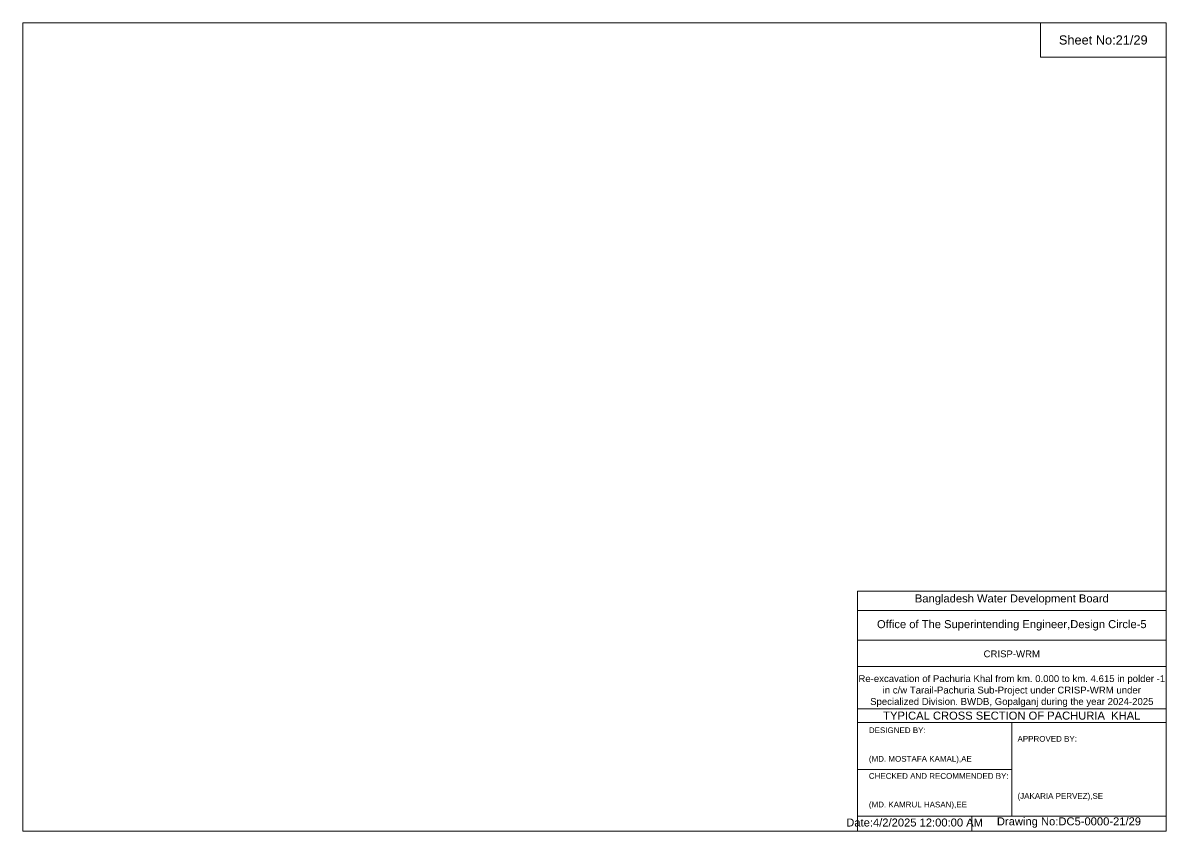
# Model space of a CAD drawing. Header units: inches. Extents: x 91000 to 388000, y -5656 to 0.
# Drawn here: x 300000 to 308000, y -5656 to 0 of the extents above; entities that cross this region are included whole.
import ezdxf

# ---------------------------------------------------------------- set-up
doc = ezdxf.new("R2010")
doc.units = ezdxf.units.IN
doc.header["$LTSCALE"] = 7
doc.header["$MEASUREMENT"] = 0
doc.layers.add('Long Section Labels', color=7, linetype='Continuous', lineweight=9)
doc.styles.get("Standard").update_dxf_attribs({"font": 'arial.ttf'})

msp = doc.modelspace()

# ---------------------------------------------------------------- linework, layer by layer
at = {"layer": 'Long Section Labels'}
for points in [[(300000, 0), (308000, 0), (308000, -5656), (300000, -5656)], [(307120, 0), (308000, 0), (308000, -240), (307120, -240)]]:
    msp.add_lwpolyline(points, close=True, dxfattribs=at)
for points in [[(305840, -5656), (305840, -3976), (308000, -3976)], [(305840, -4112), (308000, -4112)], [(305840, -4320), (308000, -4320)], [(305840, -4504), (308000, -4504)], [(305840, -4800), (308000, -4800)], [(305840, -4896), (308000, -4896)], [(306920, -4896), (306920, -5552)], [(305840, -5224), (306920, -5224)], [(305840, -5552), (308000, -5552)], [(306640, -5552), (306640, -5656)]]:
    msp.add_lwpolyline(points, dxfattribs=at)

# ---------------------------------------------------------------- texts
at = {"layer": 'Long Section Labels', "attachment_point": 5}
for s, insert, char_height in [('Sheet No:21/29', (307560, -120), 64), ('Bangladesh Water Development Board', (306920, -4036), 56), ('Office of The Superintending Engineer,Design Circle-5', (306920, -4216), 56)]:
    msp.add_mtext(s, dxfattribs=dict(at, insert=insert, char_height=char_height))
at = {"layer": 'Long Section Labels'}
for s, insert, char_height, width, attachment_point in [('CRISP-WRM', (306920, -4416), 48, 2240, 5), ('Re-excavation of Pachuria Khal from km. 0.000 to km. 4.615 in polder -1  in c/w Tarail-Pachuria Sub-Project under CRISP-WRM under Specialized Division. BWDB, Gopalganj during the year 2024-2025', (306920, -4676), 48, 2160, 5), ('TYPICAL CROSS SECTION OF PACHURIA  KHAL', (306920, -4848), 56, 2240, 5), ('DESIGNED BY:^J^J^J(MD. MOSTAFA KAMAL),AE', (305920, -5056), 40, 1120, 4), ('APPROVED BY:^J^J^J^J^J^J(JAKARIA PERVEZ),SE', (306960, -5216), 40, 1120, 4), ('CHECKED AND RECOMMENDED BY:^J^J^J(MD. KAMRUL HASAN),EE', (305920, -5376), 40, 1120, 4), ('Date:4/2/2025 12:00:00 AM', (306240, -5596), 56, 1120, 5), ('Drawing No:DC5-0000-21/29', (307320, -5596), 56, 1760, 5)]:
    msp.add_mtext(s, dxfattribs=dict(at, insert=insert, char_height=char_height, width=width, attachment_point=attachment_point))

doc.saveas('drawing.dxf')
